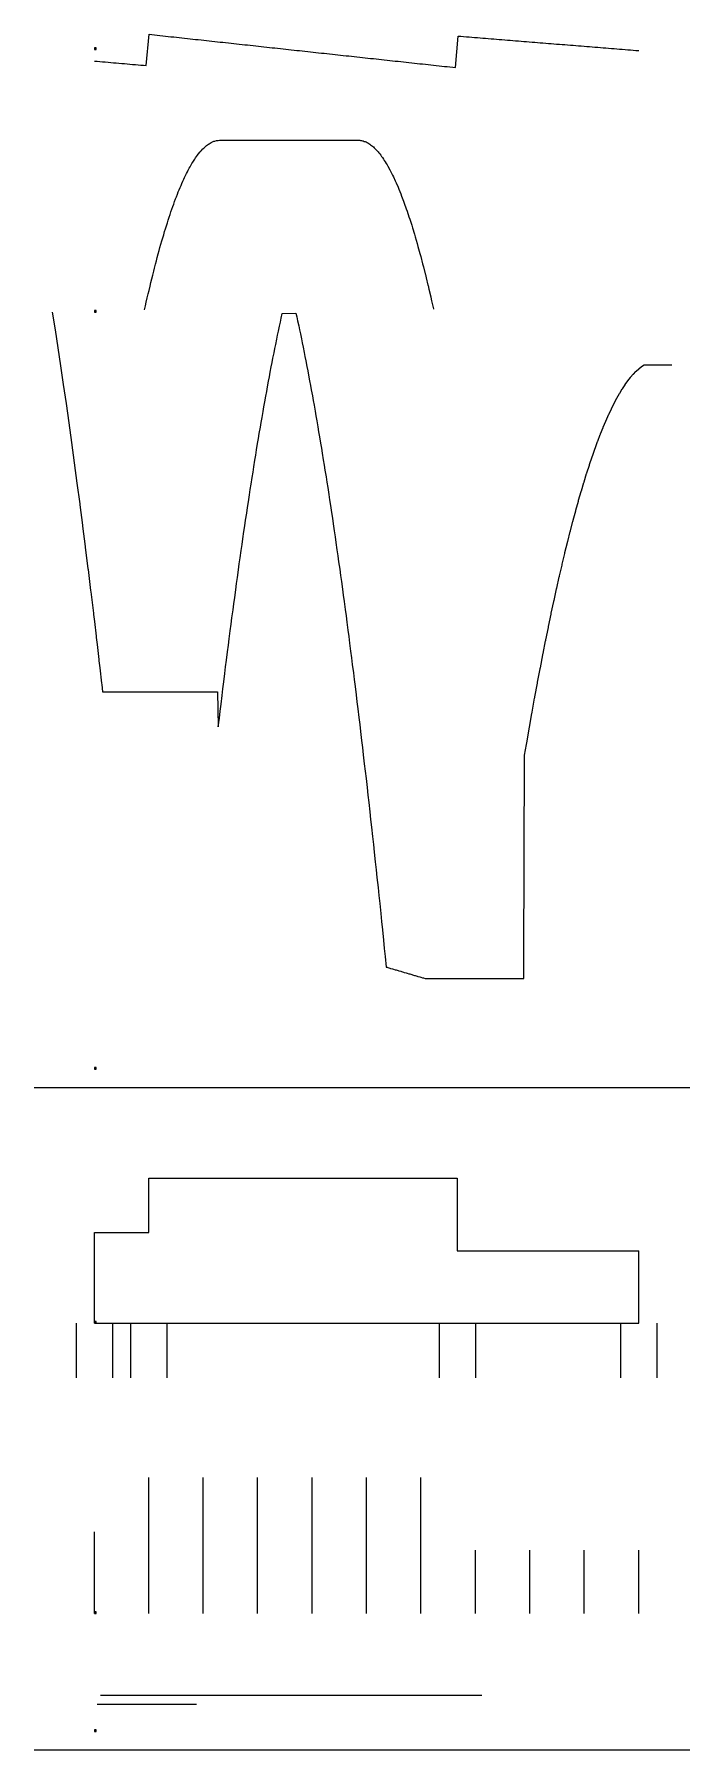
# Model space of a CAD drawing. Header units: centimetres. Extents: x -33 to 328, y -205 to 740.
import ezdxf

# ---------------------------------------------------------------- set-up
doc = ezdxf.new("R2010")
doc.units = ezdxf.units.CM

msp = doc.modelspace()

# ---------------------------------------------------------------- linework, layer by layer
for points in [[(0, 725.63), (1.51, 725.5), (3.02, 725.37), (4.52, 725.24), (6.03, 725.11), (7.54, 724.97), (9.05, 724.84), (10.55, 724.71), (12.06, 724.58), (13.57, 724.45), (15.08, 724.32), (16.58, 724.18), (18.09, 724.05), (19.6, 723.92), (21.11, 723.79), (22.61, 723.66), (24.12, 723.52), (25.63, 723.39), (27.14, 723.26), (28.64, 723.13), (30.15, 740.35), (31.66, 740.19), (33.17, 740.03), (34.67, 739.86), (36.18, 739.7), (37.69, 739.54), (39.2, 739.37), (40.7, 739.21), (42.21, 739.05), (43.72, 738.88), (45.23, 738.72), (46.73, 738.56), (48.24, 738.39), (49.75, 738.23), (51.26, 738.06), (52.76, 737.9), (54.27, 737.74), (55.78, 737.57), (57.29, 737.41), (58.79, 737.25), (60.3, 737.08), (61.81, 736.92), (63.32, 736.76), (64.82, 736.59), (66.33, 736.43), (67.84, 736.27), (69.35, 736.1), (70.85, 735.94), (72.36, 735.77), (73.87, 735.61), (75.38, 735.45), (76.88, 735.28), (78.39, 735.12), (79.9, 734.96), (81.41, 734.79), (82.91, 734.63), (84.42, 734.47), (85.93, 734.3), (87.44, 734.14), (88.94, 733.98), (90.45, 733.81), (91.96, 733.65), (93.47, 733.48), (94.97, 733.32), (96.48, 733.16), (97.99, 732.99), (99.5, 732.83), (101.01, 732.67), (102.51, 732.5), (104.02, 732.34), (105.53, 732.18), (107.04, 732.01), (108.54, 731.85), (110.05, 731.69), (111.56, 731.52), (113.07, 731.36), (114.57, 731.19), (116.08, 731.03), (117.59, 730.87), (119.1, 730.7), (120.6, 730.54), (122.11, 730.38), (123.62, 730.21), (125.13, 730.05), (126.63, 729.89), (128.14, 729.72), (129.65, 729.56), (131.16, 729.4), (132.66, 729.23), (134.17, 729.07), (135.68, 728.9), (137.19, 728.74), (138.69, 728.58), (140.2, 728.41), (141.71, 728.25), (143.22, 728.09), (144.72, 727.92), (146.23, 727.76), (147.74, 727.6), (149.25, 727.43), (150.75, 727.27), (152.26, 727.11), (153.77, 726.94), (155.28, 726.78), (156.78, 726.61), (158.29, 726.45), (159.8, 726.29), (161.31, 726.12), (162.81, 725.96), (164.32, 725.8), (165.83, 725.63), (167.34, 725.47), (168.84, 725.31), (170.35, 725.14), (171.86, 724.98), (173.37, 724.82), (174.87, 724.65), (176.38, 724.49), (177.89, 724.32), (179.4, 724.16), (180.9, 724), (182.41, 723.83), (183.92, 723.67), (185.43, 723.51), (186.93, 723.34), (188.44, 723.18), (189.95, 723.02), (191.46, 722.85), (192.96, 722.69), (194.47, 722.53), (195.98, 722.36), (197.49, 722.2), (198.99, 722.03), (200.5, 739.38), (202.01, 739.26), (203.52, 739.14), (205.03, 739.02), (206.53, 738.9), (208.04, 738.78), (209.55, 738.66), (211.06, 738.53), (212.56, 738.41), (214.07, 738.29), (215.58, 738.17), (217.09, 738.05), (218.59, 737.93), (220.1, 737.81), (221.61, 737.68), (223.12, 737.56), (224.62, 737.44), (226.13, 737.32), (227.64, 737.2), (229.15, 737.08), (230.65, 736.96), (232.16, 736.83), (233.67, 736.71), (235.18, 736.59), (236.68, 736.47), (238.19, 736.35), (239.7, 736.23), (241.21, 736.11), (242.71, 735.99), (244.22, 735.86), (245.73, 735.74), (247.24, 735.62), (248.74, 735.5), (250.25, 735.38), (251.76, 735.26), (253.27, 735.14), (254.77, 735.01), (256.28, 734.89), (257.79, 734.77), (259.3, 734.65), (260.8, 734.53), (262.31, 734.41), (263.82, 734.29), (265.33, 734.16), (266.83, 734.04), (268.34, 733.92), (269.85, 733.8), (271.36, 733.68), (272.86, 733.56), (274.37, 733.44), (275.88, 733.32), (277.39, 733.19), (278.89, 733.07), (280.4, 732.95), (281.91, 732.83), (283.42, 732.71), (284.92, 732.59), (286.43, 732.47), (287.94, 732.34), (289.45, 732.22), (290.95, 732.1), (292.46, 731.98), (293.97, 731.86), (295.48, 731.74), (296.98, 731.62), (298.49, 731.5), (300, 731.37)], [(0, 731.98), (1, 731.98), (1, 732.98), (0, 732.98), (0, 731.98)], [(27.67, 588.42), (28.18, 590.72), (28.64, 592.74), (29.18, 595.08), (29.69, 597.31), (30.15, 599.25), (30.69, 601.51), (31.2, 603.65), (31.66, 605.51), (32.2, 607.68), (32.7, 609.74), (33.17, 611.53), (33.7, 613.61), (34.21, 615.58), (34.67, 617.3), (35.21, 619.29), (35.72, 621.18), (36.18, 622.82), (36.72, 624.73), (37.23, 626.54), (37.69, 628.1), (38.23, 629.92), (38.73, 631.64), (39.2, 633.13), (39.73, 634.86), (40.24, 636.5), (40.7, 637.91), (41.24, 639.56), (41.75, 641.11), (42.21, 642.45), (42.75, 644.01), (43.26, 645.48), (43.72, 646.74), (44.26, 648.21), (44.76, 649.6), (45.23, 650.79), (45.76, 652.17), (46.27, 653.47), (46.73, 654.58), (47.27, 655.88), (47.78, 657.1), (48.24, 658.13), (48.78, 659.34), (49.29, 660.48), (49.75, 661.44), (50.29, 662.55), (50.79, 663.61), (51.26, 664.5), (51.79, 665.52), (52.3, 666.5), (52.76, 667.31), (53.81, 669.14), (54.27, 669.87), (55.32, 671.53), (55.78, 672.19), (56.82, 673.68), (57.29, 674.26), (58.33, 675.58), (58.79, 676.09), (59.84, 677.23), (60.3, 677.67), (61.35, 678.64), (61.81, 679), (62.86, 679.8), (63.32, 680.08), (64.36, 680.72), (64.82, 680.92), (65.87, 681.38), (66.33, 681.51), (67.38, 681.8), (67.84, 681.86), (68.3, 681.91), (68.89, 681.98), (69.35, 681.98), (69.81, 681.98), (70.39, 681.98), (70.85, 681.98), (71.32, 681.98), (71.9, 681.98), (72.36, 681.98), (72.82, 681.98), (73.41, 681.98), (73.87, 681.98), (74.33, 681.98), (74.92, 681.98), (75.38, 681.98), (75.84, 681.98), (76.42, 681.98), (76.88, 681.98), (77.35, 681.98), (77.93, 681.98), (78.39, 681.98), (78.85, 681.98), (79.44, 681.98), (79.9, 681.98), (80.36, 681.98), (80.95, 681.98), (81.41, 681.98), (81.87, 681.98), (82.45, 681.98), (82.91, 681.98), (83.38, 681.98), (83.96, 681.98), (84.42, 681.98), (84.88, 681.98), (85.47, 681.98), (85.93, 681.98), (86.39, 681.98), (86.98, 681.98), (87.44, 681.98), (87.9, 681.98), (88.48, 681.98), (88.94, 681.98), (89.41, 681.98), (89.99, 681.98), (90.45, 681.98), (90.91, 681.98), (91.5, 681.98), (91.96, 681.98), (92.42, 681.98), (93.01, 681.98), (93.47, 681.98), (93.93, 681.98), (94.51, 681.98), (94.97, 681.98), (95.44, 681.98), (96.02, 681.98), (96.48, 681.98), (96.94, 681.98), (97.53, 681.98), (97.99, 681.98), (98.45, 681.98), (99.04, 681.98), (99.5, 681.98), (99.96, 681.98), (100.54, 681.98), (101.01, 681.98), (101.47, 681.98), (102.05, 681.98), (102.51, 681.98), (102.97, 681.98), (103.56, 681.98), (104.02, 681.98), (104.48, 681.98), (105.07, 681.98), (105.53, 681.98), (105.99, 681.98), (106.57, 681.98), (107.04, 681.98), (107.5, 681.98), (108.08, 681.98), (108.54, 681.98), (109, 681.98), (109.59, 681.98), (110.05, 681.98), (110.51, 681.98), (111.1, 681.98), (111.56, 681.98), (112.02, 681.98), (112.6, 681.98), (113.07, 681.98), (113.53, 681.98), (114.11, 681.98), (114.57, 681.98), (115.03, 681.98), (115.62, 681.98), (116.08, 681.98), (116.54, 681.98), (117.13, 681.98), (117.59, 681.98), (118.05, 681.98), (118.63, 681.98), (119.1, 681.98), (119.56, 681.98), (120.14, 681.98), (120.6, 681.98), (121.06, 681.98), (121.65, 681.98), (122.11, 681.98), (122.57, 681.98), (123.16, 681.98), (123.62, 681.98), (124.08, 681.98), (124.66, 681.98), (125.13, 681.98), (125.59, 681.98), (126.17, 681.98), (126.63, 681.98), (127.09, 681.98), (127.68, 681.98), (128.14, 681.98), (128.6, 681.98), (129.19, 681.98), (129.65, 681.98), (130.11, 681.98), (130.69, 681.98), (131.16, 681.98), (131.62, 681.98), (132.2, 681.98), (132.66, 681.98), (133.12, 681.98), (133.71, 681.98), (134.17, 681.98), (134.63, 681.98), (135.22, 681.98), (135.68, 681.98), (136.14, 681.98), (136.72, 681.98), (137.19, 681.98), (137.65, 681.98), (138.23, 681.98), (138.69, 681.98), (139.16, 681.98), (139.74, 681.98), (140.2, 681.98), (140.66, 681.98), (141.25, 681.98), (141.71, 681.98), (142.17, 681.98), (142.75, 681.98), (143.22, 681.98), (143.68, 681.98), (144.26, 681.98), (144.72, 681.98), (145.19, 681.98), (145.77, 681.95), (146.23, 681.93), (146.69, 681.91), (147.28, 681.78), (147.74, 681.69), (148.2, 681.59), (148.78, 681.37), (149.25, 681.2), (149.71, 681.02), (150.29, 680.71), (150.75, 680.46), (151.22, 680.21), (151.8, 679.8), (152.26, 679.48), (152.72, 679.15), (153.31, 678.65), (153.77, 678.25), (154.23, 677.85), (154.81, 677.24), (155.28, 676.77), (155.74, 676.29), (156.32, 675.6), (156.78, 675.05), (157.25, 674.5), (157.83, 673.7), (158.29, 673.08), (158.75, 672.45), (159.34, 671.56), (159.8, 670.86), (160.26, 670.16), (160.84, 669.18), (161.31, 668.4), (161.77, 667.62), (162.81, 665.69), (163.28, 664.84), (164.32, 662.73), (164.78, 661.81), (165.83, 659.53), (166.29, 658.53), (167.34, 656.08), (167.8, 655), (168.84, 652.39), (169.31, 651.23), (170.35, 648.44), (170.81, 647.21), (171.86, 644.26), (172.32, 642.95), (173.37, 639.82), (173.83, 638.44), (174.87, 635.14), (175.34, 633.68), (176.38, 630.21), (176.84, 628.68), (177.89, 625.03), (178.35, 623.43), (179.4, 619.61), (179.86, 617.93), (180.9, 613.94), (181.37, 612.19), (182.35, 608.27), (182.41, 608.03), (182.87, 606.2), (183.86, 602.11), (183.92, 601.87), (184.38, 599.96), (185.37, 595.72), (185.43, 595.46), (185.89, 593.48), (186.88, 589.07), (186.93, 588.81)], [(-23.15, 587.14), (-21.64, 577.48), (-20.13, 567.62), (-18.63, 557.56), (-17.12, 547.29), (-15.61, 536.83), (-14.1, 526.18), (-12.6, 515.32), (-11.09, 504.26), (-9.58, 493.01), (-8.07, 481.55), (-8, 480.97), (-6.57, 469.9), (-6.49, 469.31), (-5.06, 458.05), (-4.98, 457.45), (-3.55, 446), (-3.48, 445.39), (-2.04, 433.75), (-1.97, 433.13), (-0.54, 421.3), (-0.46, 420.67), (0, 416.8), (0.97, 408.66), (1.05, 408.01), (1.51, 404.08), (2.48, 395.81), (2.55, 395.16), (3.02, 391.16), (3.99, 382.76), (4.06, 382.1), (4.52, 378.05), (5.49, 378.05), (5.57, 378.05), (6.03, 378.05), (7.08, 378.05), (7.54, 378.05), (8.58, 378.05), (9.05, 378.05), (10.09, 378.05), (10.55, 378.05), (11.6, 378.05), (12.06, 378.05), (13.11, 378.05), (13.57, 378.05), (14.61, 378.05), (15.08, 378.05), (16.12, 378.05), (16.58, 378.05), (17.63, 378.05), (18.09, 378.05), (19.14, 378.05), (19.6, 378.05), (20.64, 378.05), (21.11, 378.05), (22.15, 378.05), (22.61, 378.05), (23.15, 378.05), (23.66, 378.05), (24.12, 378.05), (24.66, 378.05), (25.17, 378.05), (25.63, 378.05), (26.17, 378.05), (26.67, 378.05), (27.14, 378.05), (27.67, 378.05), (28.18, 378.05), (28.64, 378.05), (29.18, 378.05), (29.69, 378.05), (30.15, 378.05), (30.69, 378.05), (31.2, 378.05), (31.66, 378.05), (32.2, 378.05), (32.7, 378.05), (33.17, 378.05), (33.7, 378.05), (34.21, 378.05), (34.67, 378.05), (35.21, 378.05), (35.72, 378.05), (36.18, 378.05), (36.72, 378.05), (37.23, 378.05), (37.69, 378.05), (38.23, 378.05), (38.73, 378.05), (39.2, 378.05), (39.73, 378.05), (40.24, 378.05), (40.7, 378.05), (41.24, 378.05), (41.75, 378.05), (42.21, 378.05), (42.75, 378.05), (43.26, 378.05), (43.72, 378.05), (44.26, 378.05), (44.76, 378.05), (45.23, 378.05), (45.76, 378.05), (46.27, 378.05), (46.73, 378.05), (47.27, 378.05), (47.78, 378.05), (48.24, 378.05), (48.78, 378.05), (49.29, 378.05), (49.75, 378.05), (50.29, 378.05), (50.79, 378.05), (51.26, 378.05), (51.79, 378.05), (52.3, 378.05), (52.76, 378.05), (53.81, 378.05), (54.27, 378.05), (55.32, 378.05), (55.78, 378.05), (56.82, 378.05), (57.29, 378.05), (58.33, 378.05), (58.79, 378.05), (59.84, 378.05), (60.3, 378.05), (61.35, 378.05), (61.81, 378.05), (62.86, 378.05), (63.32, 378.05), (64.36, 378.05), (64.82, 378.05), (65.87, 378.05), (66.33, 378.05), (67.38, 378.05), (67.84, 378.05), (68.3, 358.7), (68.89, 363.54), (69.35, 367.37), (69.81, 371.2), (70.39, 375.95), (70.85, 379.7), (71.32, 383.46), (71.9, 388.11), (72.36, 391.79), (72.82, 395.47), (73.41, 400.03), (73.87, 403.63), (74.33, 407.23), (74.92, 411.69), (75.38, 415.22), (75.84, 418.75), (76.42, 423.12), (76.88, 426.57), (77.35, 430.02), (77.93, 434.29), (78.39, 437.67), (78.85, 441.04), (79.44, 445.22), (79.9, 448.52), (80.36, 451.82), (80.95, 455.9), (81.41, 459.13), (81.87, 462.35), (82.45, 466.34), (82.91, 469.49), (83.38, 472.63), (83.96, 476.53), (84.42, 479.6), (84.88, 482.67), (85.47, 486.47), (85.93, 489.47), (86.39, 492.46), (86.98, 496.16), (87.44, 499.09), (87.9, 502.01), (88.48, 505.61), (88.94, 508.46), (89.41, 511.31), (89.99, 514.81), (90.45, 517.59), (90.91, 520.36), (91.5, 523.77), (91.96, 526.47), (92.42, 529.16), (93.01, 532.48), (93.47, 535.1), (93.93, 537.72), (94.51, 540.94), (94.97, 543.49), (95.44, 546.03), (96.02, 549.16), (96.48, 551.63), (96.94, 554.1), (97.53, 557.13), (97.99, 559.52), (98.45, 561.91), (99.04, 564.85), (99.5, 567.17), (99.96, 569.49), (100.54, 572.33), (101.01, 574.57), (101.47, 576.81), (102.05, 579.56), (102.51, 581.72), (102.97, 583.89), (103.56, 586.54), (111.1, 586.74), (111.56, 584.61), (112.02, 582.47), (112.6, 579.77), (113.07, 577.56), (113.53, 575.35), (114.11, 572.54), (114.57, 570.26), (115.03, 567.97), (115.62, 565.08), (116.08, 562.71), (116.54, 560.35), (117.13, 557.36), (117.59, 554.92), (118.05, 552.48), (118.63, 549.4), (119.1, 546.88), (119.56, 544.37), (120.14, 541.19), (120.6, 538.6), (121.06, 536.01), (121.65, 532.73), (122.11, 530.07), (122.57, 527.4), (123.16, 524.03), (123.62, 521.29), (124.08, 518.55), (124.66, 515.08), (125.13, 512.26), (125.59, 509.45), (126.17, 505.88), (126.63, 502.99), (127.09, 500.1), (127.68, 496.44), (128.14, 493.47), (128.6, 490.51), (129.19, 486.75), (129.65, 483.71), (130.11, 480.67), (130.69, 476.81), (131.16, 473.7), (131.62, 470.58), (132.2, 466.63), (132.66, 463.44), (133.12, 460.25), (133.71, 456.2), (134.17, 452.93), (134.63, 449.67), (135.22, 445.53), (135.68, 442.18), (136.14, 438.84), (136.72, 434.61), (137.19, 431.19), (137.65, 427.77), (138.23, 423.44), (138.69, 419.94), (139.16, 416.45), (139.74, 412.02), (140.2, 408.45), (140.66, 404.88), (141.25, 400.36), (141.71, 396.71), (142.17, 393.07), (142.75, 388.45), (143.22, 384.73), (143.68, 381.01), (144.26, 376.3), (144.72, 372.5), (145.19, 368.7), (145.77, 363.9), (146.23, 360.02), (146.69, 356.15), (147.28, 351.25), (147.74, 347.3), (148.2, 343.35), (148.78, 338.35), (149.25, 334.33), (149.71, 330.31), (150.29, 325.21), (150.75, 321.11), (151.22, 317.01), (151.8, 311.82), (152.26, 307.65), (152.72, 303.47), (153.31, 298.19), (153.77, 293.94), (154.23, 289.69), (154.81, 284.31), (155.28, 279.98), (155.74, 275.66), (156.32, 270.18), (156.78, 265.78), (157.25, 261.38), (157.83, 255.81), (158.29, 251.33), (158.75, 246.85), (159.34, 241.18), (159.8, 236.63), (160.26, 232.08), (160.84, 226.32), (161.31, 226.18), (161.77, 226.05), (162.81, 225.74), (163.28, 225.6), (164.32, 225.3), (164.78, 225.16), (165.83, 224.85), (166.29, 224.72), (167.34, 224.41), (167.8, 224.28), (168.84, 223.97), (169.31, 223.83), (170.35, 223.53), (170.81, 223.39), (171.86, 223.08), (172.32, 222.95), (173.37, 222.64), (173.83, 222.5), (174.87, 222.2), (175.34, 222.06), (176.38, 221.75), (176.84, 221.62), (177.89, 221.31), (178.35, 221.18), (179.4, 220.87), (179.86, 220.73), (180.9, 220.43), (181.37, 220.29), (182.35, 220), (182.41, 220), (182.87, 220), (183.86, 220), (183.92, 220), (184.38, 220), (185.37, 220), (185.43, 220), (185.89, 220), (186.88, 220), (186.93, 220), (187.4, 220), (188.38, 220), (188.44, 220), (188.9, 220), (189.89, 220), (189.95, 220), (190.41, 220), (191.4, 220), (191.46, 220), (191.92, 220), (192.91, 220), (192.96, 220), (193.43, 220), (194.41, 220), (194.47, 220), (194.93, 220), (195.92, 220), (195.98, 220), (196.44, 220), (197.43, 220), (197.49, 220), (197.95, 220), (198.94, 220), (198.99, 220), (199.46, 220), (200.44, 220), (200.5, 220), (200.96, 220), (201.95, 220), (202.01, 220), (202.47, 220), (203.46, 220), (203.52, 220), (203.98, 220), (204.97, 220), (205.03, 220), (205.49, 220), (206.47, 220), (206.53, 220), (206.99, 220), (207.98, 220), (208.04, 220), (208.5, 220), (209.49, 220), (209.55, 220), (210.01, 220), (211, 220), (211.06, 220), (211.52, 220), (212.5, 220), (212.56, 220), (213.02, 220), (214.01, 220), (214.07, 220), (214.53, 220), (215.52, 220), (215.58, 220), (216.04, 220), (217.03, 220), (217.09, 220), (217.55, 220), (218.53, 220), (218.59, 220), (218.65, 220), (219.05, 220), (220.04, 220), (220.1, 220), (220.16, 220), (220.56, 220), (221.55, 220), (221.61, 220), (221.67, 220), (222.07, 220), (223.06, 220), (223.12, 220), (223.18, 220), (223.58, 220), (224.56, 220), (224.62, 220), (224.68, 220), (225.08, 220), (226.07, 220), (226.13, 220), (226.19, 220), (226.59, 220), (227.58, 220), (227.64, 220), (227.7, 220), (228.1, 220), (229.09, 220), (229.15, 220), (229.21, 220), (229.61, 220), (230.59, 220), (230.65, 220), (230.71, 220), (231.11, 220), (232.1, 220), (232.16, 220), (232.22, 220), (232.62, 220), (233.61, 220), (233.67, 220), (233.73, 220), (234.13, 220), (235.12, 220), (235.18, 220), (235.24, 220), (235.64, 220), (236.62, 220), (236.68, 220), (236.74, 230.28), (237.14, 343.15), (238.13, 348.95), (238.19, 349.3), (238.25, 349.66), (239.64, 357.66), (239.7, 358), (239.76, 358.35), (241.15, 366.19), (241.21, 366.52), (241.27, 366.86), (242.65, 374.53), (242.71, 374.86), (242.77, 375.18), (244.16, 382.69), (244.22, 383.01), (244.28, 383.33), (245.67, 390.66), (245.73, 390.98), (245.79, 391.29), (247.18, 398.45), (247.24, 398.76), (247.3, 399.07), (248.68, 406.06), (248.74, 406.36), (248.8, 406.66), (250.19, 413.49), (250.25, 413.78), (250.31, 414.07), (251.7, 420.73), (251.76, 421.02), (251.82, 421.3), (253.21, 427.79), (253.27, 428.07), (253.33, 428.35), (254.71, 434.67), (254.77, 434.94), (254.83, 435.21), (256.22, 441.37), (256.28, 441.63), (256.34, 441.89), (257.73, 447.88), (257.79, 448.13), (257.85, 448.39), (259.24, 454.21), (259.3, 454.46), (259.36, 454.71), (260.74, 460.35), (260.8, 460.6), (260.86, 460.84), (262.25, 466.32), (262.31, 466.55), (262.37, 466.79), (263.76, 472.1), (263.82, 472.32), (263.88, 472.55), (265.27, 477.69), (265.33, 477.91), (265.39, 478.13), (266.77, 483.11), (266.83, 483.32), (266.89, 483.53), (268.28, 488.34), (268.34, 488.54), (268.4, 488.75), (269.79, 493.39), (269.85, 493.59), (269.91, 493.78), (271.3, 498.25), (271.36, 498.44), (271.42, 498.64), (272.8, 502.93), (272.86, 503.12), (272.92, 503.3), (274.31, 507.43), (274.37, 507.61), (274.43, 507.79), (275.82, 511.75), (275.88, 511.92), (275.94, 512.09), (277.33, 515.88), (277.39, 516.05), (277.45, 516.21), (278.83, 519.83), (278.89, 519.99), (278.95, 520.15), (280.34, 523.6), (280.4, 523.75), (280.46, 523.9), (281.85, 527.19), (281.91, 527.33), (281.97, 527.47), (283.42, 530.72), (283.48, 530.86), (284.92, 533.93), (284.98, 534.06), (286.43, 536.96), (286.49, 537.08), (287.94, 539.81), (288, 539.92), (289.45, 542.47), (289.51, 542.58), (290.95, 544.95), (291.01, 545.05), (292.46, 547.25), (292.52, 547.34), (293.97, 549.36), (294.03, 549.44), (295.48, 551.29), (295.54, 551.37), (296.98, 553.04), (297.04, 553.11), (298.49, 554.61), (298.55, 554.67), (300, 555.99), (300.06, 556.04), (301.57, 557.23), (303.07, 558.24), (304.58, 558.27), (306.09, 558.27), (307.6, 558.27), (309.1, 558.27), (310.61, 558.27), (312.12, 558.27), (313.63, 558.27), (315.13, 558.27), (316.64, 558.27), (318.15, 558.27)], [(0, 587.14), (1, 587.14), (1, 588.14), (0, 588.14), (0, 587.14)], [(0, 587.14), (0, 587.14)], [(0, 170), (1, 170), (1, 171), (0, 171), (0, 170)], [(0, 170), (0, 170)], [(-33.08, 160), (115, 160)], [(100.12, 160), (328.08, 160)], [(30, 80), (30, 110)], [(30, 110), (106.15, 110)], [(106.15, 110), (106.15, 110)], [(106.15, 110), (108.26, 110)], [(108.26, 110), (108.26, 110)], [(108.26, 110), (200, 110)], [(200, 110), (200, 70)], [(0, 30), (0, 80)], [(0, 80), (7.65, 80)], [(7.65, 80), (7.65, 80)], [(7.65, 80), (30, 80)], [(200, 70), (207.59, 70)], [(207.59, 70), (207.59, 70)], [(207.59, 70), (300, 70)], [(300, 30), (300, 70)], [(-10, 30), (-10, 0)], [(0, 30), (1, 30), (1, 31), (0, 31), (0, 30)], [(0, 30), (0, 30)], [(0, 30), (7.65, 30)], [(7.65, 30), (30, 30)], [(10, 30), (10, 0)], [(20, 30), (20, 0)], [(30, 30), (106.15, 30)], [(40, 30), (40, 0)], [(106.15, 30), (108.26, 30)], [(108.26, 30), (200, 30)], [(190, 30), (190, 0)], [(200, 30), (207.59, 30)], [(207.59, 30), (300, 30)], [(210, 30), (210, 0)], [(290, 30), (290, 0)], [(310, 30), (310, 0)], [(30, -130), (30, -55)], [(60, -130), (60, -55)], [(90, -130), (90, -55)], [(120, -130), (120, -55)], [(150, -130), (150, -55)], [(180, -130), (180, -55)], [(0, -130), (0, -85)], [(210, -130), (210, -95)], [(240, -130), (240, -95)], [(270, -130), (270, -95)], [(300, -130), (300, -95)], [(0, -130), (1, -130), (1, -129), (0, -129), (0, -130)], [(3.46, -175), (213.62, -175)], [(3.46, -175), (213.62, -175)], [(1.5, -180), (56.38, -180)], [(1.5, -180), (56.38, -180)], [(0, -195), (1, -195), (1, -194), (0, -194), (0, -195)], [(0, -195), (0, -195)], [(-33.08, -205), (115, -205)], [(100.12, -205), (328.08, -205)]]:
    msp.add_lwpolyline(points)

doc.saveas('drawing.dxf')
